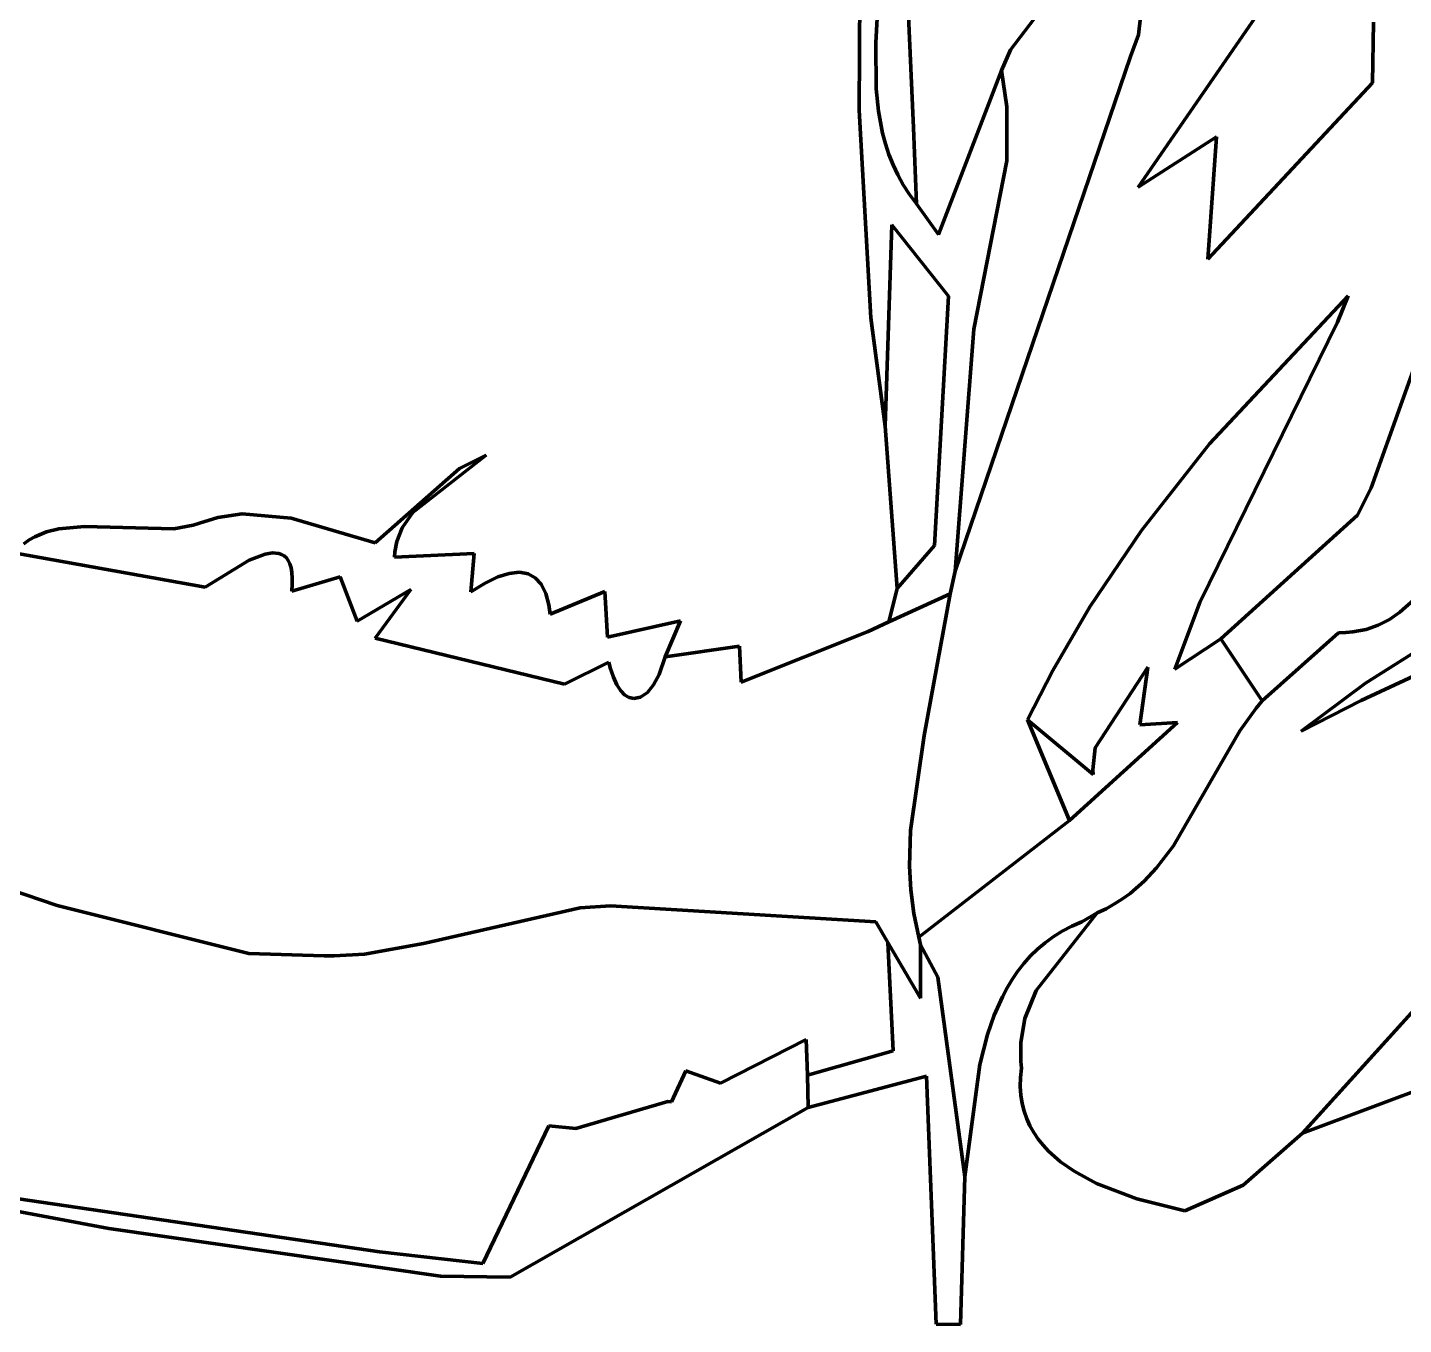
# Model space of a CAD drawing. Header units: millimetres. Extents: x 0 to 8.3, y 0 to 12.4.
# Drawn here: x 3.703 to 4.501, y 2.143 to 2.895 of the extents above; entities that cross this region are included whole.
import ezdxf

# ---------------------------------------------------------------- set-up
doc = ezdxf.new("R2010")
doc.units = ezdxf.units.MM
for name, color, linetype, lineweight in [('color#131313ff', 7, 'CONTINUOUS', 100), ('color#7c7c7cff', 7, 'CONTINUOUS', 100), ('color#c5c5c5ff', 7, 'CONTINUOUS', 100), ('color#ffffffff', 7, 'CONTINUOUS', 100)]:
    doc.layers.add(name, color=color, linetype=linetype, lineweight=lineweight)

msp = doc.modelspace()

# ---------------------------------------------------------------- linework, layer by layer
at = {"layer": 'color#131313ff'}
for p, q in [((4.19512, 2.88634), (4.19955, 2.96718)), ((4.21287, 2.92711), (4.21706, 2.83709)), ((4.19534, 2.85965), (4.19512, 2.88634)), ((4.19666, 2.84664), (4.19534, 2.85965)), ((4.19906, 2.83394), (4.19666, 2.84664)), ((4.20073, 2.82773), (4.19906, 2.83394)), ((4.21706, 2.83709), (4.2188, 2.79285)), ((4.20274, 2.82161), (4.20073, 2.82773)), ((4.20511, 2.81561), (4.20274, 2.82161)), ((4.20788, 2.80972), (4.20511, 2.81561)), ((4.21107, 2.80396), (4.20788, 2.80972)), ((4.2147, 2.79833), (4.21107, 2.80396)), ((4.2188, 2.79285), (4.2147, 2.79833)), ((4.20056, 2.66401), (4.20449, 2.78082)), ((4.20449, 2.78082), (4.23726, 2.7395)), ((4.23726, 2.7395), (4.22923, 2.59481)), ((4.20752, 2.56999), (4.20056, 2.66401)), ((4.22923, 2.59481), (4.20752, 2.56999)), ((3.69522, 2.59053), (3.80608, 2.57074)), ((3.80608, 2.57074), (3.83171, 2.58624)), ((3.83171, 2.58624), (3.841, 2.58984)), ((3.841, 2.58984), (3.84516, 2.59053)), ((3.84516, 2.59053), (3.84886, 2.59024)), ((3.84886, 2.59024), (3.8505, 2.58967)), ((3.8505, 2.58967), (3.85197, 2.58881)), ((3.85197, 2.58881), (3.85328, 2.58761)), ((3.85328, 2.58761), (3.8544, 2.58607)), ((3.8544, 2.58607), (3.85531, 2.58415)), ((3.85531, 2.58415), (3.85602, 2.58185)), ((3.85602, 2.58185), (3.85649, 2.57913)), ((3.85649, 2.57913), (3.85672, 2.57599)), ((3.8564, 2.56831), (3.88441, 2.57668)), ((3.85669, 2.57238), (3.8564, 2.56831)), ((3.85672, 2.57599), (3.85669, 2.57238)), ((3.88441, 2.57668), (3.89426, 2.55089)), ((3.89426, 2.55089), (3.92544, 2.56927)), ((3.92544, 2.56927), (3.90475, 2.54104)), ((4.20271, 2.5506), (4.23824, 2.56688)), ((4.23824, 2.56688), (4.2232, 2.48465)), ((4.19073, 2.54506), (4.20271, 2.5506)), ((3.90475, 2.54104), (4.01457, 2.51447)), ((4.11706, 2.5156), (4.19073, 2.54506)), ((4.06951, 2.52005), (4.07294, 2.53035)), ((4.07294, 2.53035), (4.11608, 2.5364)), ((4.11608, 2.5364), (4.11706, 2.5156)), ((4.01457, 2.51447), (4.04035, 2.52714)), ((4.04035, 2.52714), (4.04113, 2.52396)), ((4.04113, 2.52396), (4.04291, 2.51845)), ((4.32241, 2.47759), (4.35294, 2.52438)), ((4.35294, 2.52438), (4.34828, 2.49088)), ((4.04291, 2.51845), (4.04495, 2.514)), ((4.04495, 2.514), (4.0472, 2.51058)), ((4.06263, 2.50962), (4.06627, 2.51403)), ((4.06627, 2.51403), (4.06951, 2.52005)), ((4.0472, 2.51058), (4.04962, 2.50815)), ((4.04962, 2.50815), (4.05217, 2.50668)), ((4.05217, 2.50668), (4.05478, 2.50613)), ((4.05478, 2.50613), (4.05875, 2.50695)), ((4.05875, 2.50695), (4.06263, 2.50962)), ((3.72035, 2.38604), (3.3691, 2.5055)), ((4.30749, 2.4353), (4.28316, 2.49372)), ((4.28316, 2.49372), (4.32118, 2.46196)), ((4.3702, 2.49229), (4.30749, 2.4353)), ((4.34828, 2.49088), (4.3702, 2.49229)), ((4.2232, 2.48465), (4.21517, 2.42958)), ((4.32103, 2.46474), (4.32241, 2.47759)), ((4.32118, 2.46196), (4.32103, 2.46474)), ((4.21517, 2.42958), (4.21463, 2.40894)), ((4.21463, 2.40894), (4.21537, 2.39519)), ((4.21537, 2.39519), (4.21715, 2.38146)), ((3.83145, 2.35834), (3.72035, 2.38604)), ((4.02372, 2.38479), (3.93287, 2.36407)), ((4.04121, 2.38584), (4.02372, 2.38479)), ((4.19512, 2.37663), (4.04121, 2.38584)), ((4.21715, 2.38146), (4.22009, 2.36775)), ((4.32345, 2.38176), (4.28815, 2.33686)), ((4.31468, 2.37669), (4.32345, 2.38176)), ((4.20206, 2.36462), (4.19512, 2.37663)), ((4.29809, 2.368), (4.30324, 2.37121)), ((4.30324, 2.37121), (4.30877, 2.37411)), ((4.30877, 2.37411), (4.31468, 2.37669)), ((3.93287, 2.36407), (3.89855, 2.35796)), ((4.22098, 2.33241), (4.20206, 2.36462)), ((4.22009, 2.36775), (4.22109, 2.3633)), ((4.22109, 2.3633), (4.22098, 2.33241)), ((4.28885, 2.36073), (4.2933, 2.3645)), ((4.2933, 2.3645), (4.29809, 2.368)), ((3.87516, 2.35698), (3.83145, 2.35834)), ((3.88106, 2.35692), (3.87516, 2.35698)), ((3.89855, 2.35796), (3.88106, 2.35692)), ((4.28091, 2.35241), (4.28472, 2.35669)), ((4.28472, 2.35669), (4.28885, 2.36073)), ((4.27418, 2.34319), (4.2774, 2.34791)), ((4.2774, 2.34791), (4.28091, 2.35241)), ((4.26852, 2.33319), (4.27122, 2.33828)), ((4.27122, 2.33828), (4.27418, 2.34319)), ((4.26382, 2.32253), (4.26852, 2.33319)), ((4.28815, 2.33686), (4.28165, 2.32054)), ((4.25997, 2.31134), (4.26382, 2.32253)), ((4.28165, 2.32054), (4.27915, 2.30659)), ((4.25551, 2.29384), (4.25997, 2.31134)), ((4.27915, 2.30659), (4.27915, 2.29557)), ((4.44262, 2.2541), (4.57226, 2.3028)), ((4.24669, 2.22889), (4.25551, 2.29384)), ((4.27955, 2.29179), (4.27897, 2.28635)), ((4.27915, 2.29557), (4.27955, 2.29179)), ((4.15581, 2.26891), (4.22445, 2.28713)), ((4.22445, 2.28713), (4.23005, 2.14343)), ((4.27897, 2.28635), (4.27886, 2.28113)), ((4.27886, 2.28113), (4.2792, 2.27614)), ((4.2792, 2.27614), (4.27996, 2.27137)), ((3.98306, 2.17064), (4.15581, 2.26891)), ((4.27996, 2.27137), (4.28111, 2.26682)), ((4.28111, 2.26682), (4.28265, 2.26247)), ((4.28265, 2.26247), (4.28455, 2.25834)), ((4.28455, 2.25834), (4.28679, 2.2544)), ((4.28679, 2.2544), (4.28934, 2.25065)), ((4.28934, 2.25065), (4.29219, 2.2471)), ((4.40815, 2.22392), (4.44262, 2.2541)), ((4.29219, 2.2471), (4.29531, 2.24374)), ((4.29531, 2.24374), (4.3023, 2.23754)), ((4.3023, 2.23754), (4.31013, 2.23202)), ((4.24431, 2.14317), (4.24669, 2.22889)), ((4.31013, 2.23202), (4.32308, 2.22493)), ((3.62002, 2.22342), (3.75039, 2.19881)), ((4.32308, 2.22493), (4.3465, 2.21597)), ((4.37433, 2.20912), (4.40815, 2.22392)), ((4.3465, 2.21597), (4.37433, 2.20912)), ((3.75039, 2.19881), (3.94257, 2.17109)), ((3.94257, 2.17109), (3.98306, 2.17064)), ((4.23005, 2.14343), (4.24431, 2.14317))]:
    msp.add_line(p, q, dxfattribs=at)
at = {"layer": 'color#7c7c7cff'}
for p, q in [((4.19955, 2.96718), (4.19512, 2.88634)), ((4.18547, 2.84721), (4.18598, 2.94068)), ((4.19512, 2.88634), (4.19534, 2.85965)), ((4.23153, 2.77518), (4.268, 2.87019)), ((4.268, 2.87019), (4.27104, 2.84923)), ((4.19534, 2.85965), (4.19666, 2.84664)), ((4.27104, 2.84923), (4.27121, 2.81793)), ((4.1922, 2.72683), (4.18547, 2.84721)), ((4.19666, 2.84664), (4.19906, 2.83394)), ((4.19906, 2.83394), (4.20073, 2.82773)), ((4.20073, 2.82773), (4.20274, 2.82161)), ((4.20274, 2.82161), (4.20511, 2.81561)), ((4.27121, 2.81793), (4.25193, 2.72031)), ((4.20511, 2.81561), (4.20788, 2.80972)), ((4.20788, 2.80972), (4.21107, 2.80396)), ((4.21107, 2.80396), (4.2147, 2.79833)), ((4.2147, 2.79833), (4.2188, 2.79285)), ((4.2188, 2.79285), (4.23153, 2.77518)), ((4.20449, 2.78082), (4.20056, 2.66401)), ((4.23726, 2.7395), (4.20449, 2.78082)), ((4.22923, 2.59481), (4.23726, 2.7395)), ((4.20056, 2.66401), (4.1922, 2.72683)), ((4.48248, 2.62834), (4.51831, 2.72872)), ((4.25193, 2.72031), (4.24119, 2.58003)), ((3.96913, 2.64721), (3.92668, 2.61399)), ((3.95373, 2.6395), (3.96913, 2.64721)), ((3.90468, 2.59647), (3.95373, 2.6395)), ((4.47445, 2.61251), (4.48248, 2.62834)), ((3.80289, 2.60779), (3.81348, 2.61115)), ((3.81348, 2.61115), (3.82766, 2.61317)), ((3.82766, 2.61317), (3.85604, 2.6107)), ((3.85604, 2.6107), (3.90468, 2.59647)), ((3.92668, 2.61399), (3.92046, 2.60499)), ((4.39526, 2.5407), (4.47445, 2.61251)), ((3.70738, 2.59987), (3.71412, 2.60267)), ((3.71412, 2.60267), (3.72122, 2.60446)), ((3.72122, 2.60446), (3.73628, 2.60576)), ((3.73628, 2.60576), (3.78793, 2.60451)), ((3.78793, 2.60451), (3.79925, 2.60663)), ((3.79925, 2.60663), (3.80289, 2.60779)), ((3.92046, 2.60499), (3.91737, 2.5971)), ((3.70106, 2.59588), (3.70416, 2.59803)), ((3.70416, 2.59803), (3.70738, 2.59987)), ((3.91737, 2.5971), (3.91622, 2.59119)), ((4.20752, 2.56999), (4.22923, 2.59481)), ((3.80608, 2.57074), (3.69522, 2.59053)), ((3.83171, 2.58624), (3.80608, 2.57074)), ((3.841, 2.58984), (3.83171, 2.58624)), ((3.84516, 2.59053), (3.841, 2.58984)), ((3.84886, 2.59024), (3.84516, 2.59053)), ((3.8505, 2.58967), (3.84886, 2.59024)), ((3.85197, 2.58881), (3.8505, 2.58967)), ((3.85328, 2.58761), (3.85197, 2.58881)), ((3.8544, 2.58607), (3.85328, 2.58761)), ((3.85531, 2.58415), (3.8544, 2.58607)), ((3.91622, 2.59119), (3.91595, 2.58801)), ((3.91595, 2.58801), (3.96222, 2.59029)), ((3.96222, 2.59029), (3.96034, 2.56799)), ((3.85602, 2.58185), (3.85531, 2.58415)), ((3.85649, 2.57913), (3.85602, 2.58185)), ((3.85672, 2.57599), (3.85649, 2.57913)), ((3.97596, 2.57659), (3.98258, 2.57869)), ((3.98258, 2.57869), (3.98839, 2.57931)), ((3.98839, 2.57931), (3.99341, 2.57846)), ((3.99341, 2.57846), (3.99763, 2.57614)), ((4.24119, 2.58003), (4.23824, 2.56688)), ((3.88441, 2.57668), (3.8564, 2.56831)), ((3.8564, 2.56831), (3.85669, 2.57238)), ((3.85669, 2.57238), (3.85672, 2.57599)), ((3.89426, 2.55089), (3.88441, 2.57668)), ((3.96034, 2.56799), (3.96855, 2.57303)), ((3.96855, 2.57303), (3.97596, 2.57659)), ((3.99763, 2.57614), (4.00106, 2.57235)), ((4.00106, 2.57235), (4.00369, 2.56709)), ((4.20271, 2.5506), (4.20752, 2.56999)), ((3.92544, 2.56927), (3.89426, 2.55089)), ((3.90475, 2.54104), (3.92544, 2.56927)), ((4.00369, 2.56709), (4.00552, 2.56036)), ((4.00629, 2.55505), (4.03806, 2.56823)), ((4.03806, 2.56823), (4.0395, 2.54172)), ((4.23824, 2.56688), (4.20271, 2.5506)), ((4.50722, 2.56342), (4.49905, 2.5561)), ((4.00552, 2.56036), (4.00629, 2.55505)), ((4.49905, 2.5561), (4.49306, 2.55202)), ((4.0395, 2.54172), (4.08176, 2.5512)), ((4.08176, 2.5512), (4.07294, 2.53035)), ((4.47949, 2.54621), (4.47179, 2.54469)), ((4.48656, 2.54869), (4.47949, 2.54621)), ((4.49306, 2.55202), (4.48656, 2.54869)), ((4.01457, 2.51447), (3.90475, 2.54104)), ((4.41914, 2.50476), (4.39526, 2.5407)), ((4.4634, 2.54422), (4.41914, 2.50476)), ((4.46769, 2.54431), (4.4634, 2.54422)), ((4.47179, 2.54469), (4.46769, 2.54431)), ((4.47911, 2.51497), (4.51845, 2.53977)), ((4.07294, 2.53035), (4.06951, 2.52005)), ((4.04035, 2.52714), (4.01457, 2.51447)), ((4.04113, 2.52396), (4.04035, 2.52714)), ((4.04291, 2.51845), (4.04113, 2.52396)), ((4.52397, 2.52705), (4.47654, 2.50504)), ((4.04495, 2.514), (4.04291, 2.51845)), ((4.0472, 2.51058), (4.04495, 2.514)), ((4.06627, 2.51403), (4.06263, 2.50962)), ((4.06951, 2.52005), (4.06627, 2.51403)), ((4.44192, 2.48722), (4.47911, 2.51497)), ((4.04962, 2.50815), (4.0472, 2.51058)), ((4.05217, 2.50668), (4.04962, 2.50815)), ((4.05478, 2.50613), (4.05217, 2.50668)), ((4.05875, 2.50695), (4.05478, 2.50613)), ((4.06263, 2.50962), (4.05875, 2.50695)), ((4.47654, 2.50504), (4.44192, 2.48722)), ((4.20206, 2.36462), (4.22098, 2.33241)), ((4.20516, 2.3019), (4.20206, 2.36462)), ((4.22098, 2.33241), (4.22109, 2.3633)), ((4.22109, 2.3633), (4.2311, 2.34449)), ((4.2311, 2.34449), (4.24669, 2.22889)), ((4.15545, 2.28769), (4.20516, 2.3019)), ((4.15581, 2.26891), (4.15545, 2.28769)), ((4.22445, 2.28713), (4.15581, 2.26891)), ((4.23005, 2.14343), (4.22445, 2.28713)), ((4.24669, 2.22889), (4.24431, 2.14317)), ((4.24431, 2.14317), (4.23005, 2.14343))]:
    msp.add_line(p, q, dxfattribs=at)
at = {"layer": 'color#c5c5c5ff'}
for p, q in [((4.27323, 2.88218), (4.34093, 2.97142)), ((4.34739, 2.80267), (4.46151, 2.96812)), ((4.35, 2.91335), (4.34749, 2.89089)), ((4.48385, 2.8982), (4.48327, 2.86313)), ((4.34749, 2.89089), (4.34293, 2.87831)), ((4.268, 2.87019), (4.27323, 2.88218)), ((4.34293, 2.87831), (4.24119, 2.58003)), ((4.27104, 2.84923), (4.268, 2.87019)), ((4.48327, 2.86313), (4.38765, 2.76087)), ((4.27121, 2.81793), (4.27104, 2.84923)), ((4.39271, 2.83186), (4.34739, 2.80267)), ((4.38765, 2.76087), (4.39271, 2.83186)), ((4.25193, 2.72031), (4.27121, 2.81793)), ((4.38874, 2.65387), (4.46914, 2.73956)), ((4.46914, 2.73956), (4.46294, 2.72428)), ((4.46294, 2.72428), (4.38301, 2.56172)), ((4.24119, 2.58003), (4.25193, 2.72031)), ((4.34915, 2.6035), (4.38874, 2.65387)), ((4.31926, 2.55931), (4.34915, 2.6035)), ((4.38301, 2.56172), (4.36847, 2.52311)), ((4.29774, 2.52238), (4.31926, 2.55931)), ((4.36847, 2.52311), (4.39526, 2.5407)), ((4.39526, 2.5407), (4.41914, 2.50476)), ((4.28316, 2.49372), (4.29774, 2.52238)), ((4.35294, 2.52438), (4.32241, 2.47759)), ((4.34828, 2.49088), (4.35294, 2.52438)), ((4.41568, 2.50061), (4.40618, 2.48738)), ((4.41914, 2.50476), (4.41568, 2.50061)), ((4.32118, 2.46196), (4.28316, 2.49372)), ((4.30749, 2.4353), (4.3702, 2.49229)), ((4.3702, 2.49229), (4.34828, 2.49088)), ((4.40618, 2.48738), (4.36777, 2.42078)), ((4.32241, 2.47759), (4.32103, 2.46474)), ((4.32103, 2.46474), (4.32118, 2.46196)), ((4.22009, 2.36775), (4.30749, 2.4353)), ((4.36777, 2.42078), (4.35802, 2.40797)), ((4.35802, 2.40797), (4.35071, 2.40019)), ((4.35071, 2.40019), (4.3426, 2.39315)), ((4.33356, 2.38697), (4.32864, 2.38424)), ((4.3382, 2.38995), (4.33356, 2.38697)), ((4.3426, 2.39315), (4.3382, 2.38995)), ((4.32345, 2.38176), (4.31468, 2.37669)), ((4.32864, 2.38424), (4.32345, 2.38176)), ((4.30324, 2.37121), (4.29809, 2.368)), ((4.30877, 2.37411), (4.30324, 2.37121)), ((4.31468, 2.37669), (4.30877, 2.37411)), ((4.22109, 2.3633), (4.22009, 2.36775)), ((4.2311, 2.34449), (4.22109, 2.3633)), ((4.2933, 2.3645), (4.28885, 2.36073)), ((4.29809, 2.368), (4.2933, 2.3645)), ((4.28472, 2.35669), (4.28091, 2.35241)), ((4.28885, 2.36073), (4.28472, 2.35669)), ((4.2774, 2.34791), (4.27418, 2.34319)), ((4.28091, 2.35241), (4.2774, 2.34791)), ((4.24669, 2.22889), (4.2311, 2.34449)), ((4.27122, 2.33828), (4.26852, 2.33319)), ((4.27418, 2.34319), (4.27122, 2.33828)), ((4.44262, 2.2541), (4.52071, 2.34032)), ((4.26852, 2.33319), (4.26382, 2.32253)), ((4.26382, 2.32253), (4.25997, 2.31134)), ((4.10512, 2.28303), (4.15466, 2.30847)), ((4.15466, 2.30847), (4.15545, 2.28769)), ((4.25997, 2.31134), (4.25551, 2.29384)), ((4.57226, 2.3028), (4.44262, 2.2541)), ((4.25551, 2.29384), (4.24669, 2.22889)), ((4.07654, 2.27218), (4.08502, 2.29016)), ((4.08502, 2.29016), (4.10512, 2.28303)), ((4.15545, 2.28769), (4.15581, 2.26891)), ((4.15581, 2.26891), (3.98306, 2.17064)), ((4.02115, 2.25687), (4.07444, 2.27252)), ((4.07444, 2.27252), (4.07654, 2.27218)), ((3.96724, 2.17843), (4.00548, 2.25839)), ((4.00548, 2.25839), (4.02115, 2.25687)), ((3.75039, 2.19881), (3.62002, 2.22342)), ((3.66819, 2.22033), (3.90726, 2.18522)), ((3.94257, 2.17109), (3.75039, 2.19881)), ((3.90726, 2.18522), (3.96724, 2.17843)), ((3.98306, 2.17064), (3.94257, 2.17109))]:
    msp.add_line(p, q, dxfattribs=at)
at = {"layer": 'color#ffffffff'}
for p, q in [((4.34093, 2.97142), (4.27323, 2.88218)), ((4.46151, 2.96812), (4.34739, 2.80267)), ((4.18598, 2.94068), (4.18547, 2.84721)), ((4.21706, 2.83709), (4.21287, 2.92711)), ((4.34749, 2.89089), (4.35, 2.91335)), ((4.48327, 2.86313), (4.48385, 2.8982)), ((4.34293, 2.87831), (4.34749, 2.89089)), ((4.27323, 2.88218), (4.268, 2.87019)), ((4.24119, 2.58003), (4.34293, 2.87831)), ((4.268, 2.87019), (4.23153, 2.77518)), ((4.38765, 2.76087), (4.48327, 2.86313)), ((4.18547, 2.84721), (4.1922, 2.72683)), ((4.2188, 2.79285), (4.21706, 2.83709)), ((4.34739, 2.80267), (4.39271, 2.83186)), ((4.39271, 2.83186), (4.38765, 2.76087)), ((4.23153, 2.77518), (4.2188, 2.79285)), ((4.46914, 2.73956), (4.38874, 2.65387)), ((4.46294, 2.72428), (4.46914, 2.73956)), ((4.1922, 2.72683), (4.20056, 2.66401)), ((4.38301, 2.56172), (4.46294, 2.72428)), ((4.51831, 2.72872), (4.48248, 2.62834)), ((4.20056, 2.66401), (4.20752, 2.56999)), ((4.38874, 2.65387), (4.34915, 2.6035)), ((3.92668, 2.61399), (3.96913, 2.64721)), ((3.96913, 2.64721), (3.95373, 2.6395)), ((3.95373, 2.6395), (3.90468, 2.59647)), ((4.48248, 2.62834), (4.47445, 2.61251)), ((3.81348, 2.61115), (3.80289, 2.60779)), ((3.82766, 2.61317), (3.81348, 2.61115)), ((3.85604, 2.6107), (3.82766, 2.61317)), ((3.90468, 2.59647), (3.85604, 2.6107)), ((3.92046, 2.60499), (3.92668, 2.61399)), ((4.47445, 2.61251), (4.39526, 2.5407)), ((3.71412, 2.60267), (3.70738, 2.59987)), ((3.72122, 2.60446), (3.71412, 2.60267)), ((3.73628, 2.60576), (3.72122, 2.60446)), ((3.78793, 2.60451), (3.73628, 2.60576)), ((3.79925, 2.60663), (3.78793, 2.60451)), ((3.80289, 2.60779), (3.79925, 2.60663)), ((3.91737, 2.5971), (3.92046, 2.60499)), ((4.34915, 2.6035), (4.31926, 2.55931)), ((3.70416, 2.59803), (3.70106, 2.59588)), ((3.70738, 2.59987), (3.70416, 2.59803)), ((3.91622, 2.59119), (3.91737, 2.5971)), ((3.91595, 2.58801), (3.91622, 2.59119)), ((3.96222, 2.59029), (3.91595, 2.58801)), ((3.96034, 2.56799), (3.96222, 2.59029)), ((3.98258, 2.57869), (3.97596, 2.57659)), ((3.98839, 2.57931), (3.98258, 2.57869)), ((3.99341, 2.57846), (3.98839, 2.57931)), ((3.99763, 2.57614), (3.99341, 2.57846)), ((4.23824, 2.56688), (4.24119, 2.58003)), ((3.96855, 2.57303), (3.96034, 2.56799)), ((3.97596, 2.57659), (3.96855, 2.57303)), ((4.00106, 2.57235), (3.99763, 2.57614)), ((4.00369, 2.56709), (4.00106, 2.57235)), ((4.20752, 2.56999), (4.20271, 2.5506)), ((4.00552, 2.56036), (4.00369, 2.56709)), ((4.03806, 2.56823), (4.00629, 2.55505)), ((4.0395, 2.54172), (4.03806, 2.56823)), ((4.2232, 2.48465), (4.23824, 2.56688)), ((4.36847, 2.52311), (4.38301, 2.56172)), ((4.49905, 2.5561), (4.50722, 2.56342)), ((4.00629, 2.55505), (4.00552, 2.56036)), ((4.31926, 2.55931), (4.29774, 2.52238)), ((4.49306, 2.55202), (4.49905, 2.5561)), ((4.08176, 2.5512), (4.0395, 2.54172)), ((4.07294, 2.53035), (4.08176, 2.5512)), ((4.20271, 2.5506), (4.19073, 2.54506)), ((4.47179, 2.54469), (4.47949, 2.54621)), ((4.47949, 2.54621), (4.48656, 2.54869)), ((4.48656, 2.54869), (4.49306, 2.55202)), ((4.19073, 2.54506), (4.11706, 2.5156)), ((4.39526, 2.5407), (4.36847, 2.52311)), ((4.41914, 2.50476), (4.4634, 2.54422)), ((4.4634, 2.54422), (4.46769, 2.54431)), ((4.46769, 2.54431), (4.47179, 2.54469)), ((4.51845, 2.53977), (4.47911, 2.51497)), ((4.11608, 2.5364), (4.07294, 2.53035)), ((4.11706, 2.5156), (4.11608, 2.5364)), ((4.29774, 2.52238), (4.28316, 2.49372)), ((4.47654, 2.50504), (4.52397, 2.52705)), ((4.47911, 2.51497), (4.44192, 2.48722)), ((3.3691, 2.5055), (3.72035, 2.38604)), ((4.40618, 2.48738), (4.41568, 2.50061)), ((4.41568, 2.50061), (4.41914, 2.50476)), ((4.44192, 2.48722), (4.47654, 2.50504)), ((4.28316, 2.49372), (4.30749, 2.4353)), ((4.21517, 2.42958), (4.2232, 2.48465)), ((4.36777, 2.42078), (4.40618, 2.48738)), ((4.30749, 2.4353), (4.22009, 2.36775)), ((4.21463, 2.40894), (4.21517, 2.42958)), ((4.35802, 2.40797), (4.36777, 2.42078)), ((4.21537, 2.39519), (4.21463, 2.40894)), ((4.35071, 2.40019), (4.35802, 2.40797)), ((4.21715, 2.38146), (4.21537, 2.39519)), ((4.3426, 2.39315), (4.35071, 2.40019)), ((4.32864, 2.38424), (4.33356, 2.38697)), ((4.33356, 2.38697), (4.3382, 2.38995)), ((4.3382, 2.38995), (4.3426, 2.39315)), ((3.72035, 2.38604), (3.83145, 2.35834)), ((3.93287, 2.36407), (4.02372, 2.38479)), ((4.02372, 2.38479), (4.04121, 2.38584)), ((4.04121, 2.38584), (4.19512, 2.37663)), ((4.22009, 2.36775), (4.21715, 2.38146)), ((4.28815, 2.33686), (4.32345, 2.38176)), ((4.32345, 2.38176), (4.32864, 2.38424)), ((4.19512, 2.37663), (4.20206, 2.36462)), ((3.89855, 2.35796), (3.93287, 2.36407)), ((4.20206, 2.36462), (4.20516, 2.3019)), ((3.83145, 2.35834), (3.87516, 2.35698)), ((3.87516, 2.35698), (3.88106, 2.35692)), ((3.88106, 2.35692), (3.89855, 2.35796)), ((4.52071, 2.34032), (4.44262, 2.2541)), ((4.28165, 2.32054), (4.28815, 2.33686)), ((4.27915, 2.30659), (4.28165, 2.32054)), ((4.15466, 2.30847), (4.10512, 2.28303)), ((4.15545, 2.28769), (4.15466, 2.30847)), ((4.27915, 2.29557), (4.27915, 2.30659)), ((4.20516, 2.3019), (4.15545, 2.28769)), ((4.27897, 2.28635), (4.27955, 2.29179)), ((4.27955, 2.29179), (4.27915, 2.29557)), ((4.08502, 2.29016), (4.07654, 2.27218)), ((4.10512, 2.28303), (4.08502, 2.29016)), ((4.27886, 2.28113), (4.27897, 2.28635)), ((4.2792, 2.27614), (4.27886, 2.28113)), ((4.27996, 2.27137), (4.2792, 2.27614)), ((4.07444, 2.27252), (4.02115, 2.25687)), ((4.07654, 2.27218), (4.07444, 2.27252)), ((4.28111, 2.26682), (4.27996, 2.27137)), ((4.28265, 2.26247), (4.28111, 2.26682)), ((4.28455, 2.25834), (4.28265, 2.26247)), ((4.00548, 2.25839), (3.96724, 2.17843)), ((4.02115, 2.25687), (4.00548, 2.25839)), ((4.28679, 2.2544), (4.28455, 2.25834)), ((4.28934, 2.25065), (4.28679, 2.2544)), ((4.29219, 2.2471), (4.28934, 2.25065)), ((4.44262, 2.2541), (4.40815, 2.22392)), ((4.29531, 2.24374), (4.29219, 2.2471)), ((4.3023, 2.23754), (4.29531, 2.24374)), ((4.31013, 2.23202), (4.3023, 2.23754)), ((4.32308, 2.22493), (4.31013, 2.23202)), ((3.90726, 2.18522), (3.66819, 2.22033)), ((4.3465, 2.21597), (4.32308, 2.22493)), ((4.40815, 2.22392), (4.37433, 2.20912)), ((4.37433, 2.20912), (4.3465, 2.21597)), ((3.96724, 2.17843), (3.90726, 2.18522))]:
    msp.add_line(p, q, dxfattribs=at)

doc.saveas('drawing.dxf')
